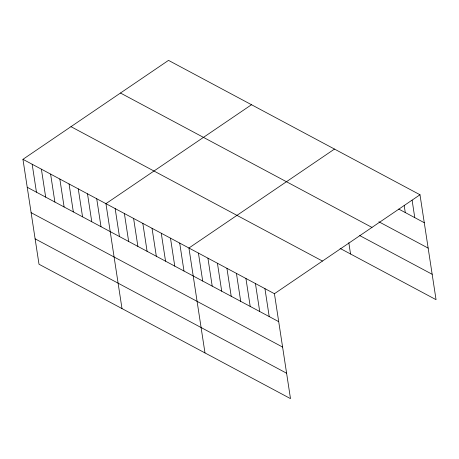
<?xml version="1.0" encoding="UTF-8"?>
<svg xmlns="http://www.w3.org/2000/svg" width="459" height="459" viewBox="0 0 459 459"><rect width="100%" height="100%" fill="white"/><g stroke="black" fill="none" stroke-linecap="round" stroke-linejoin="round"><path stroke-width="0.69" d="M22.95 159.319L274.43 293.708L290.49 398.624L39.004 264.235L22.95 159.319L168.51 60.376L419.996 194.765L436.05 299.681L340.096 248.405M251.503 104.727L105.937 203.664L121.996 308.586M334.491 149.072L188.93 248.015L204.984 352.931M274.43 293.708L419.996 194.765M398.739 209.069L424.271 222.713M378.876 221.777L428.161 248.112M120.476 93.028L371.962 227.417M359.724 235.57L432.166 274.281M70.984 126.667L322.47 261.056M27.224 187.266L278.711 321.656M31.114 212.666L282.595 347.056M35.119 238.835L286.6 373.224M412.102 200.17L414.77 217.635M404.201 205.575L405.274 212.563M348.817 242.702L350.544 253.988M264.935 288.631L269.209 316.578M255.433 283.553L259.708 311.5M245.932 278.475L250.207 306.423M236.431 273.398L240.705 301.351M226.93 268.326L231.21 296.273M217.428 263.248L221.708 291.195M207.927 258.17L212.207 286.118M198.431 253.093L202.706 281.04M179.71 243.086L183.984 271.034M170.484 238.158L174.764 266.111M161.264 233.235L165.544 261.182M152.044 228.307L156.324 256.254M142.824 223.378L147.098 251.325M133.603 218.45L137.878 246.397M124.383 213.521L128.658 241.468M115.163 208.593L119.438 236.54M96.717 198.741L100.997 226.689M87.497 193.813L91.771 221.76M78.277 188.884L82.551 216.832M69.057 183.956L73.331 211.903M59.836 179.027L64.111 206.975M50.61 174.099L54.891 202.052M41.39 169.17L45.67 197.123M32.17 164.247L36.45 192.195"/></g></svg>
